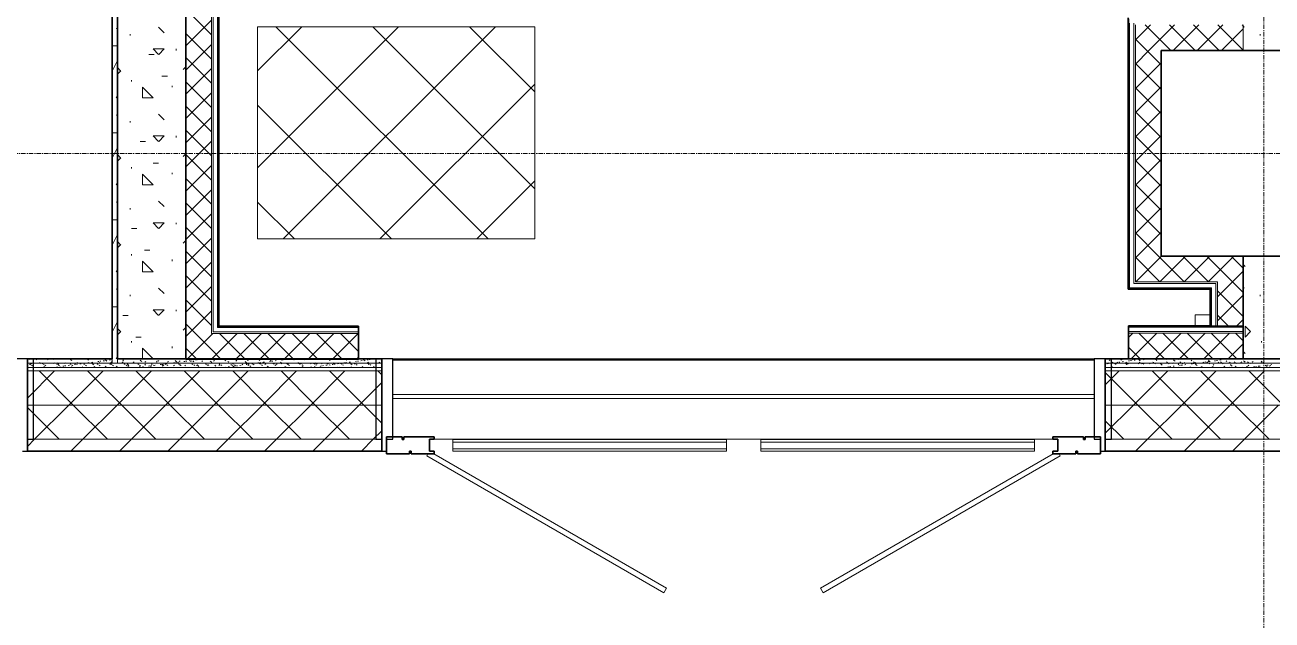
# Model space of a CAD drawing. Header units: millimetres. Extents: x -4948 to 42228, y -4856 to 69378.
# Drawn here: x 27089 to 30733, y -1271 to 467 of the extents above; entities that cross this region are included whole.
import ezdxf

# ---------------------------------------------------------------- set-up
doc = ezdxf.new("R2010")
doc.units = ezdxf.units.MM
doc.linetypes.add('Линия сетки', pattern=[22.225, 12.7, -3.175, 3.175, -3.175])
for name, color, linetype, lineweight in [('A-FLOR', 192, 'Continuous', 13), ('A-GENM', 13, 'Continuous', 9), ('A-GLAZ-CURT', 52, 'Continuous', 9), ('A-GLAZ-CWMG', 51, 'Continuous', 9), ('A-PART', 2, 'Continuous', 9), ('A-WALL', 113, 'Continuous', 13), ('A-WALL-PATT', 111, 'Continuous', 13), ('I-WALL', 2, 'Continuous', 13), ('S-BEAM', 12, 'Continuous', 9), ('S-GRID', 1, 'Continuous', 30)]:
    doc.layers.add(name, color=color, linetype=linetype, lineweight=lineweight)

# ---------------------------------------------------------------- blocks, each defined once
blk = doc.blocks.new('27ELB-RD-AR-0000-BIM_rvt-1-1 этаж отм_ _0_000 лотки')
at = {"layer": 'S-BEAM'}
h = blk.add_hatch(dxfattribs=at)
h.set_pattern_fill('FP_36', color=252, angle=180, style=0, pattern_type=2)
h.set_pattern_definition([(45, (0.0003, 0.0004), (-141.4214, 141.4214), []), (135, (0.0003, 0.0004), (-141.4214, -141.4214), [])])
h.paths.add_polyline_path([(27768.9, -157.9), (28578.9, -157.9), (28578.9, 462.1), (27768.9, 462.1), (27768.9, -130.7)], flags=0)
at = {"layer": 'A-FLOR', "color": 252, "lineweight": 9}
for p, q in [((27768.9, -157.9), (27768.9, 462.1)), ((27768.9, 462.1), (28578.9, 462.1)), ((28578.9, 462.1), (28578.9, -157.9)), ((28578.9, -157.9), (27768.9, -157.9)), ((28063.9, -507.4), (28163.9, -507.4)), ((30213.9, -507.4), (30313.9, -507.4)), ((28190.9, -742.9), (28195.9, -742.9)), ((28284.9, -742.9), (30092.9, -742.9)), ((30181.9, -742.9), (30186.9, -742.9))]:
    blk.add_line(p, q, dxfattribs=at)
at = {"layer": 'A-GENM', "color": 252}
for p in [(30552.8, -379), (30508.9, -411.7)]:
    blk.add_line(p, (30508.9, -379), dxfattribs=at)
at = {"layer": 'A-GLAZ-CURT', "color": 252, "lineweight": 35}
for p, q in [((28190.9, -735.5), (28145.9, -735.5)), ((28145.9, -735.5), (28145.9, -785.5)), ((28190.9, -743.5), (28190.9, -735.5)), ((28195.9, -743.5), (28190.9, -743.5)), ((28284.9, -735.5), (28195.9, -735.5)), ((28195.9, -735.5), (28195.9, -743.5)), ((28270.9, -778), (28270.9, -743)), ((28270.9, -743), (28284.9, -743)), ((28284.9, -743), (28284.9, -735.5)), ((30181.9, -735.5), (30092.9, -735.5)), ((30092.9, -735.5), (30092.9, -743)), ((30092.9, -743), (30106.9, -743)), ((30106.9, -743), (30106.9, -778)), ((30181.9, -743.5), (30181.9, -735.5)), ((30186.9, -743.5), (30181.9, -743.5)), ((30186.9, -735.5), (30186.9, -743.5)), ((30231.9, -735.5), (30186.9, -735.5)), ((30231.9, -785.5), (30231.9, -735.5)), ((28145.9, -785.5), (28212.9, -785.5)), ((28212.9, -785.5), (28212.9, -777.5)), ((28212.9, -777.5), (28217.9, -777.5)), ((28217.9, -777.5), (28217.9, -785.5)), ((28217.9, -785.5), (28284.9, -785.5)), ((28284.9, -778), (28270.9, -778)), ((28284.9, -785.5), (28284.9, -778)), ((30106.9, -778), (30092.9, -778)), ((30092.9, -778), (30092.9, -785.5)), ((30092.9, -785.5), (30159.9, -785.5)), ((30159.9, -785.5), (30159.9, -777.5)), ((30159.9, -777.5), (30164.9, -777.5)), ((30164.9, -777.5), (30164.9, -785.5)), ((30164.9, -785.5), (30231.9, -785.5))]:
    blk.add_line(p, q, dxfattribs=at)
at = {"layer": 'A-GLAZ-CURT', "color": 252}
for p, q in [((28338.9, -751.5), (28338.9, -743.5)), ((28338.9, -743.5), (29138.9, -743.5)), ((28338.9, -771), (28338.9, -751.5)), ((28338.9, -751.5), (29138.9, -751.5)), ((29138.9, -743.5), (29138.9, -751.5)), ((29138.9, -751.5), (29138.9, -771)), ((29238.9, -751.5), (29238.9, -743.5)), ((29238.9, -743.5), (30038.9, -743.5)), ((29238.9, -771), (29238.9, -751.5)), ((29238.9, -751.5), (30038.9, -751.5)), ((30038.9, -743.5), (30038.9, -751.5)), ((30038.9, -751.5), (30038.9, -771)), ((28266.5, -785.5), (28263.3, -791.1)), ((28263.3, -791.1), (28956.1, -1191.1)), ((28283.9, -785.5), (28963.7, -1178)), ((28338.9, -777.5), (28338.9, -771)), ((29138.9, -771), (28338.9, -771)), ((28338.9, -777.5), (29138.9, -777.5)), ((29138.9, -771), (29138.9, -777.5)), ((29238.9, -777.5), (29238.9, -771)), ((30038.9, -771), (29238.9, -771)), ((29238.9, -777.5), (30038.9, -777.5)), ((30093.8, -785.5), (29414, -1178)), ((30114.4, -791), (29421.5, -1191)), ((30038.9, -771), (30038.9, -777.5)), ((30111.2, -785.5), (30114.4, -791)), ((28963.7, -1178), (28956.1, -1191.1)), ((29414, -1178), (29421.5, -1191))]:
    blk.add_line(p, q, dxfattribs=at)
at = {"layer": 'A-GLAZ-CWMG', "color": 252, "lineweight": 25, "extrusion": (0, 0, -1)}
for p, q in [((27113.9, -508), (27063.9, -508)), ((27113.9, -743), (27113.9, -508)), ((28113.9, -508), (28113.9, -743)), ((28163.9, -508), (28113.9, -508)), ((28163.9, -743), (28163.9, -508)), ((30213.9, -508), (30213.9, -743)), ((30263.9, -508), (30213.9, -508)), ((30263.9, -743), (30263.9, -508)), ((27095.9, -778), (27095.9, -743)), ((27095.9, -743), (27113.9, -743)), ((28113.9, -743), (28131.9, -743)), ((28131.9, -743), (28131.9, -778)), ((28145.9, -778), (28145.9, -743)), ((28145.9, -743), (28163.9, -743)), ((30213.9, -743), (30231.9, -743)), ((30231.9, -743), (30231.9, -778)), ((30245.9, -778), (30245.9, -743)), ((30245.9, -743), (30263.9, -743)), ((27081.9, -778), (27095.9, -778)), ((28131.9, -778), (28145.9, -778)), ((30231.9, -778), (30245.9, -778))]:
    blk.add_line(p, q, dxfattribs=at)
at = {"layer": 'A-PART', "color": 252}
for p, q in [((27768.9, 462.1), (27768.9, -157.9)), ((28578.9, 462.1), (27768.9, 462.1)), ((28578.9, -157.9), (28578.9, 462.1)), ((27768.9, -157.9), (28578.9, -157.9)), ((28163.9, -507.4), (28063.9, -507.4)), ((30313.9, -507.4), (30213.9, -507.4)), ((28195.9, -742.9), (28190.9, -742.9)), ((30092.9, -742.9), (28284.9, -742.9)), ((30186.9, -742.9), (30181.9, -742.9))]:
    blk.add_line(p, q, dxfattribs=at)
at = {"layer": 'A-WALL', "color": 252, "lineweight": 9}
for p, q in [((27633.9, 2726), (27633.9, -433.9)), ((27638.9, 2726), (27638.9, -428.9)), ((27651.4, 2726), (27651.4, -416.4)), ((27653.4, 2726), (27653.4, -414.4)), ((27654.2, 2726), (27654.2, -413.6)), ((30312.8, 484.6), (30312.8, 392.1)), ((30313.6, 392.1), (30313.6, 486.6)), ((30314.4, 392.1), (30314.4, 484.6)), ((30316.4, 392.1), (30316.4, 472.1)), ((30328.9, 467.1), (30328.9, 472.1)), ((30328.9, 392.1), (30328.9, 467.1)), ((30333.9, 392.1), (30333.9, 467.1)), ((30648.9, 392.1), (30648.9, 467.1)), ((30312.8, 392.1), (30313.6, 392.1)), ((30313.6, -207.9), (30313.6, 392.1)), ((30314.4, -207.9), (30314.4, 392.1)), ((30316.4, -207.9), (30316.4, 392.1)), ((30328.9, -207.9), (30328.9, 392.1)), ((30333.9, -207.9), (30333.9, 392.1)), ((30312.8, -207.9), (30312.8, -300.4)), ((30313.6, -207.9), (30312.8, -207.9)), ((30313.6, -302.4), (30313.6, -207.9)), ((30314.4, -300.4), (30314.4, -207.9)), ((30316.4, -287.9), (30316.4, -207.9)), ((30328.9, -282.9), (30328.9, -207.9)), ((30333.9, -282.9), (30333.9, -207.9)), ((30316.4, -300.4), (30316.4, -287.9)), ((30328.9, -287.9), (30328.9, -282.9)), ((30552.8, -287.9), (30328.9, -287.9)), ((30552.8, -282.9), (30333.9, -282.9)), ((30568.9, -282.9), (30552.8, -282.9)), ((30556.4, -287.9), (30552.8, -287.9)), ((30568.9, -287.9), (30556.4, -287.9)), ((30573.9, -282.9), (30568.9, -282.9)), ((30568.9, -411.9), (30568.9, -287.9)), ((30573.9, -411.9), (30573.9, -282.9)), ((30312.8, -300.4), (30312.8, -302.4)), ((30314.4, -300.4), (30312.8, -300.4)), ((30312.8, -302.4), (30312.8, -303.2)), ((30312.8, -303.2), (30312.8, -304)), ((30313.6, -303.2), (30312.8, -303.2)), ((30312.8, -304), (30313.6, -304)), ((30313.6, -303.2), (30313.6, -302.4)), ((30314.4, -302.4), (30313.6, -302.4)), ((30313.6, -304), (30313.6, -303.2)), ((30552.8, -303.2), (30313.6, -303.2)), ((30314.4, -302.4), (30314.4, -300.4)), ((30314.4, -304), (30314.4, -302.4)), ((30552.8, -302.4), (30314.4, -302.4)), ((30552.8, -300.4), (30316.4, -300.4)), ((30554.4, -300.4), (30552.8, -300.4)), ((30553.6, -302.4), (30552.8, -302.4)), ((30553.6, -303.2), (30552.8, -303.2)), ((30554.4, -302.4), (30553.6, -302.4)), ((30553.6, -411.9), (30553.6, -303.2)), ((30556.4, -300.4), (30554.4, -300.4)), ((30554.4, -411.9), (30554.4, -302.4)), ((30556.4, -411.9), (30556.4, -300.4)), ((27633.9, -433.9), (27638.9, -433.9)), ((27638.9, -428.9), (27651.4, -428.9)), ((27638.9, -433.9), (27655, -433.9)), ((27651.4, -416.4), (27653.4, -416.4)), ((27651.4, -428.9), (27655, -428.9)), ((27653.4, -414.4), (27654.2, -414.4)), ((27653.4, -416.4), (27655, -416.4)), ((27654.2, -413.6), (27655, -413.6)), ((27654.2, -414.4), (27655, -414.4)), ((28063.9, -413.6), (27655, -413.6)), ((28063.9, -414.4), (27655, -414.4)), ((28063.9, -416.4), (27655, -416.4)), ((28063.9, -428.9), (27655, -428.9)), ((28063.9, -433.9), (27655, -433.9)), ((30313.9, -412.7), (30552.8, -412.7)), ((30313.9, -413.5), (30552.8, -413.5)), ((30313.9, -415.5), (30552.8, -415.5)), ((30313.9, -428), (30552.8, -428)), ((30313.9, -433), (30552.8, -433)), ((30552.8, -411.9), (30553.6, -411.9)), ((30552.8, -412.7), (30648.9, -412.7)), ((30552.8, -413.5), (30648.9, -413.5)), ((30552.8, -415.5), (30648.9, -415.5)), ((30552.8, -428), (30648.9, -428)), ((30552.8, -433), (30573.9, -433)), ((30553.6, -411.9), (30554.4, -411.9)), ((30554.4, -411.9), (30556.4, -411.9)), ((30556.4, -411.9), (30568.9, -411.9)), ((30568.9, -411.9), (30573.9, -411.9)), ((30573.9, -411.9), (30648.9, -411.9)), ((30573.9, -433), (30648.9, -433)), ((27343.9, -508), (27343.9, -520.5)), ((27358.9, -508), (27358.9, -520.5)), ((27343.9, -520.5), (27095.9, -520.5)), ((28131.9, -533), (27095.9, -533)), ((28131.9, -543), (27095.9, -543)), ((27358.9, -520.5), (27343.9, -520.5)), ((27358.9, -520.5), (27343.9, -520.5)), ((28131.9, -520.5), (27358.9, -520.5)), ((31061.9, -520.5), (30245.9, -520.5)), ((31061.9, -533), (30245.9, -533)), ((31061.9, -543), (30245.9, -543)), ((28131.9, -643), (27095.9, -643)), ((31061.9, -643), (30245.9, -643)), ((28131.9, -743), (27095.9, -743)), ((31061.9, -743), (30245.9, -743))]:
    blk.add_line(p, q, dxfattribs=at)
at = {"layer": 'A-WALL', "color": 252, "lineweight": 35}
for p, q in [((27343.9, -508), (27095.9, -508)), ((27095.9, -508), (27095.9, -778)), ((28131.9, -508), (27358.9, -508)), ((28131.9, -778), (28131.9, -508)), ((31061.9, -508), (30245.9, -508)), ((30245.9, -508), (30245.9, -778)), ((27095.9, -778), (28131.9, -778)), ((30245.9, -778), (31061.9, -778))]:
    blk.add_line(p, q, dxfattribs=at)
at = {"layer": 'A-WALL-PATT', "color": 252, "linetype": 'Continuous', "lineweight": 9}
for p, q in [((27633.9, 438.3), (27558.9, 513.3)), ((27558.9, 406), (27633.9, 481)), ((27355.8, 457.2), (27358.9, 458.7)), ((27396.3, 436.6), (27396.3, 440.5)), ((27495.5, 444.5), (27479.6, 460.4)), ((27633.9, 367.6), (27558.9, 442.6)), ((30333.9, 423.2), (30377.7, 467.1)), ((30437.8, 392.1), (30362.8, 467.1)), ((30373.4, 392.1), (30448.4, 467.1)), ((30508.5, 392.1), (30433.5, 467.1)), ((30444.1, 392.1), (30519.1, 467.1)), ((30579.2, 392.1), (30504.2, 467.1)), ((30514.8, 392.1), (30589.8, 467.1)), ((30648.9, 393.1), (30574.9, 467.1)), ((30585.6, 392.1), (30648.9, 455.4)), ((30648.9, 463.8), (30645.6, 467.1)), ((30651.9, 460.4), (30648.9, 463.4)), ((30648.9, 460.4), (30651.9, 460.4)), ((30698.3, 436.6), (30698.3, 440.5)), ((27343.9, 406.4), (27358.9, 406.4)), ((27558.9, 335.2), (27633.9, 410.2)), ((30367, 392.1), (30333.9, 425.3)), ((27451, 381), (27466.9, 381)), ((27479.6, 381), (27463.7, 396.9)), ((27463.8, 396.9), (27495.5, 396.9)), ((27479.7, 381.1), (27495.6, 397)), ((27531.2, 392.9), (27531.2, 396.9)), ((27633.9, 296.9), (27558.9, 371.9)), ((30333.9, 352.5), (30373.4, 392.1)), ((30408.9, 350.3), (30367, 392.1)), ((27343.9, 331.9), (27358.7, 361.5)), ((27368.5, 333.4), (27358.9, 343)), ((27358.9, 323.8), (27368.6, 333.5)), ((27551.1, 337.4), (27558.9, 345.2)), ((27558.9, 264.5), (27633.9, 339.5)), ((30333.9, 281.8), (30408.9, 356.8)), ((30408.9, 279.6), (30333.9, 354.6)), ((27400.2, 301.6), (27400.2, 305.6)), ((27489.2, 317.5), (27505, 317.5)), ((27633.9, 226.1), (27558.9, 301.1)), ((27355.7, 253.9), (27358.9, 260.3)), ((27432, 254), (27432, 285.7)), ((27463.7, 254), (27432, 285.7)), ((27519.3, 285.7), (27519.3, 289.7)), ((27558.9, 193.8), (27633.9, 268.8)), ((30333.9, 211.1), (30408.9, 286.1)), ((30408.9, 208.9), (30333.9, 283.9)), ((27432, 254), (27463.8, 254)), ((27633.9, 155.4), (27558.9, 230.4)), ((27355.8, 203.2), (27358.9, 204.7)), ((27396.3, 182.6), (27396.3, 186.5)), ((27495.5, 190.5), (27479.6, 206.4)), ((27558.9, 123.1), (27633.9, 198.1)), ((27651.4, 203.2), (27653.4, 203.2)), ((30333.9, 140.4), (30408.9, 215.4)), ((30408.9, 138.2), (30333.9, 213.2)), ((27343.9, 152.4), (27358.9, 152.4)), ((27633.9, 84.7), (27558.9, 159.7)), ((27425.7, 127), (27441.5, 127)), ((27479.6, 127), (27463.7, 142.9)), ((27463.8, 142.9), (27495.5, 142.9)), ((27479.7, 127.1), (27495.6, 143)), ((27531.2, 138.9), (27531.2, 142.9)), ((27558.9, 52.4), (27633.9, 127.4)), ((30333.9, 69.7), (30408.9, 144.7)), ((30408.9, 67.4), (30333.9, 142.4)), ((27343.9, 77.9), (27358.7, 107.5)), ((27368.5, 79.4), (27358.9, 89)), ((27358.9, 69.8), (27368.6, 79.5)), ((27551.1, 83.4), (27558.9, 91.2)), ((27633.9, 14), (27558.9, 89)), ((30333.9, -1), (30408.9, 74)), ((27400.2, 47.6), (27400.2, 51.6)), ((27463.8, 63.5), (27479.6, 63.5)), ((27558.9, -18.3), (27633.9, 56.7)), ((30408.9, -3.3), (30333.9, 71.7)), ((27355.7, -0.1), (27358.9, 6.3)), ((27432, 0), (27432, 31.7)), ((27463.7, 0), (27432, 31.7)), ((27432, 0), (27463.8, 0)), ((27519.3, 31.7), (27519.3, 35.7)), ((27633.9, -56.7), (27558.9, 18.3)), ((30333.9, -71.7), (30408.9, 3.3)), ((30408.9, -74), (30333.9, 1)), ((27558.9, -89), (27633.9, -14)), ((27355.8, -50.8), (27358.9, -49.3)), ((27396.3, -71.4), (27396.3, -67.5)), ((27495.5, -63.5), (27479.6, -47.6)), ((27633.9, -127.4), (27558.9, -52.4)), ((30333.9, -142.4), (30408.9, -67.4)), ((30408.9, -144.7), (30333.9, -69.7)), ((27343.9, -101.6), (27358.9, -101.6)), ((27558.9, -159.7), (27633.9, -84.7)), ((27400.2, -127), (27416.1, -127)), ((27479.6, -127), (27463.7, -111.1)), ((27463.8, -111.1), (27495.5, -111.1)), ((27479.7, -126.9), (27495.6, -111)), ((27531.2, -115.1), (27531.2, -111.1)), ((27633.9, -198.1), (27558.9, -123.1)), ((30401.4, -207.9), (30333.9, -140.4)), ((30339.1, -207.9), (30408.9, -138.2)), ((27343.9, -176.1), (27358.7, -146.5)), ((27368.5, -174.6), (27358.9, -165)), ((27358.9, -184.2), (27368.6, -174.5)), ((27551.1, -170.6), (27558.9, -162.8)), ((27558.9, -230.4), (27633.9, -155.4)), ((27400.2, -206.4), (27400.2, -202.4)), ((27438.3, -190.5), (27454.2, -190.5)), ((27519.3, -222.3), (27519.3, -218.3)), ((27633.9, -268.8), (27558.9, -193.8)), ((30333.9, -213.2), (30339.1, -207.9)), ((30405.7, -282.9), (30333.9, -211.1)), ((30334.8, -282.9), (30409.8, -207.9)), ((30476.4, -282.9), (30401.4, -207.9)), ((30405.5, -282.9), (30480.5, -207.9)), ((30547.1, -282.9), (30472.1, -207.9)), ((30476.2, -282.9), (30551.2, -207.9)), ((30573.9, -239), (30542.8, -207.9)), ((30573.9, -256), (30622, -207.9)), ((30648.9, -243.3), (30613.5, -207.9)), ((27355.7, -254.1), (27358.9, -247.7)), ((27432, -254), (27432, -222.3)), ((27463.7, -254), (27432, -222.3)), ((27432, -254), (27463.8, -254)), ((27558.9, -301.1), (27633.9, -226.1)), ((30648.9, -314), (30573.9, -239)), ((30573.9, -326.7), (30648.9, -251.7)), ((30654.6, -238.1), (30648.9, -232.4)), ((27633.9, -339.5), (27558.9, -264.5)), ((30334.9, -282.9), (30333.9, -281.8)), ((30547, -282.9), (30573.9, -256)), ((27355.8, -304.8), (27358.9, -303.3)), ((27396.3, -325.4), (27396.3, -321.5)), ((27495.5, -317.5), (27479.6, -301.6)), ((27558.9, -371.9), (27633.9, -296.9)), ((30648.9, -384.7), (30573.9, -309.7)), ((30573.9, -397.4), (30648.9, -322.4)), ((30651.9, -301.6), (30648.9, -298.6)), ((30648.9, -301.6), (30651.9, -301.6)), ((30698.3, -325.4), (30698.3, -321.5)), ((27343.9, -355.6), (27358.9, -355.6)), ((27633.9, -410.2), (27558.9, -335.2)), ((27343.9, -430.1), (27358.7, -400.5)), ((27374.8, -381), (27390.7, -381)), ((27479.6, -381), (27463.7, -365.1)), ((27463.8, -365.1), (27495.5, -365.1)), ((27479.7, -380.9), (27495.6, -365)), ((27531.2, -369.1), (27531.2, -365.1)), ((27558.9, -442.6), (27633.9, -367.6)), ((30605.4, -411.9), (30573.9, -380.4)), ((30630.1, -411.9), (30648.9, -393.1)), ((27368.5, -428.6), (27358.9, -419)), ((27358.9, -438.2), (27368.6, -428.5)), ((27551.1, -424.6), (27558.9, -416.8)), ((27633.9, -481), (27558.9, -406)), ((27633.9, -438.3), (27638.2, -433.9)), ((27633.9, -508.9), (27708.9, -433.9)), ((27651.4, -406.4), (27653.4, -406.4)), ((27732.5, -508.9), (27657.5, -433.9)), ((27704.7, -508.9), (27779.7, -433.9)), ((27803.2, -508.9), (27728.2, -433.9)), ((27775.4, -508.9), (27850.4, -433.9)), ((27873.9, -508.9), (27798.9, -433.9)), ((27846.1, -508.9), (27921.1, -433.9)), ((27944.6, -508.9), (27869.6, -433.9)), ((27916.8, -508.9), (27991.8, -433.9)), ((28015.4, -508.9), (27940.4, -433.9)), ((27987.5, -508.9), (28062.5, -433.9)), ((28063.9, -486.7), (28011.1, -433.9)), ((30313.9, -445.3), (30326.1, -433)), ((30321.8, -508), (30396.8, -433)), ((30418.6, -508), (30343.6, -433)), ((30392.5, -508), (30467.5, -433)), ((30489.4, -508), (30414.4, -433)), ((30463.3, -508), (30538.3, -433)), ((30560.1, -508), (30485.1, -433)), ((30573.9, -451.1), (30555.8, -433)), ((30573.9, -468.1), (30609, -433)), ((30648.9, -455.4), (30626.5, -433)), ((30636.7, -415.5), (30636.2, -414.7)), ((30654.6, -444.5), (30654.6, -412.8)), ((30670.5, -428.6), (30654.6, -412.8)), ((30654.7, -444.4), (30670.6, -428.5)), ((27400.2, -460.4), (27400.2, -456.4)), ((27413, -444.5), (27428.8, -444.5)), ((27519.3, -476.3), (27519.3, -472.3)), ((27563.2, -508.9), (27633.9, -438.3)), ((30534, -508), (30573.9, -468.1)), ((30630.8, -508), (30573.9, -451.1)), ((30604.7, -508), (30648.9, -463.8)), ((30702.2, -460.4), (30702.2, -456.4)), ((27101, -509.5), (27104.3, -509.1)), ((27118.2, -508), (27119.5, -508.9)), ((27119.7, -508), (27120.8, -509)), ((27120.8, -509), (27120.8, -509)), ((27120.8, -509), (27123.3, -511.3)), ((27122.4, -510.2), (27125, -508.2)), ((27154.9, -510.4), (27157.5, -508.4)), ((27157.8, -508), (27159.1, -508.8)), ((27170.1, -508), (27172.5, -510.3)), ((27189.2, -509.2), (27190.6, -508)), ((27197.5, -508), (27198.6, -508.8)), ((27220.8, -508.4), (27223.2, -510.6)), ((27222.4, -508.7), (27223.3, -508)), ((27237.1, -508), (27238.2, -508.7)), ((27254.9, -508.9), (27256, -508)), ((27272.4, -509.6), (27274.9, -511.8)), ((27276.8, -508), (27277.7, -508.6)), ((27316.5, -508), (27317.3, -508.5)), ((27323.2, -510), (27325.6, -512.1)), ((27355.7, -508.1), (27358.9, -501.7)), ((27395.8, -508), (27396.4, -508.4)), ((27463.7, -508), (27432, -476.3)), ((27432, -508), (27432, -476.3)), ((27432, -508), (27463.8, -508)), ((27435.5, -508), (27435.9, -508.3)), ((27475.1, -508), (27475.5, -508.2)), ((27514.8, -508), (27515, -508.2)), ((27554.5, -508), (27554.6, -508.1)), ((27591.1, -508.9), (27558.9, -476.7)), ((27592.7, -510.5), (27596, -510.1)), ((27594.1, -508), (27594.1, -508)), ((27603, -509.2), (27606.3, -508.7)), ((27661.8, -508.9), (27633.9, -481)), ((27774.2, -508), (27775.8, -509.5)), ((27824.5, -508), (27825, -508.5)), ((27839.8, -511.6), (27842.4, -509.6)), ((27843.7, -510.4), (27847, -509.9)), ((27854, -509), (27857.3, -508.6)), ((27873, -511.2), (27875.7, -509.1)), ((27874.8, -508), (27875.7, -508.8)), ((27875.7, -508.8), (27875.7, -508.8)), ((27875.7, -508.8), (27878.2, -511.1)), ((27905.5, -511.3), (27908.2, -509.3)), ((27925.2, -508), (27927.4, -510)), ((27939.8, -510.1), (27942.5, -508.1)), ((27973.1, -509.7), (27975.2, -508)), ((27975.7, -508.2), (27978.1, -510.3)), ((28005.5, -509.8), (28007.9, -508)), ((28027.3, -509.3), (28029.8, -511.6)), ((28039.8, -508.6), (28040.6, -508)), ((28058.2, -508.9), (28063.9, -503.3)), ((28073.1, -508.2), (28073.3, -508)), ((28078.1, -509.8), (28080.5, -511.9)), ((28094.7, -510.2), (28098, -509.8)), ((28105, -508.8), (28108.3, -508.4)), ((28105.6, -508.3), (28106, -508)), ((30291.8, -511.5), (30294.5, -509.4)), ((30291.9, -508.6), (30294.4, -510.9)), ((30347.9, -508), (30313.9, -474)), ((30325, -511), (30327.7, -509)), ((30342.8, -509), (30345.1, -511.2)), ((30348.1, -509.5), (30351.4, -509)), ((30353.7, -508.7), (30357.1, -508.3)), ((30357.5, -511.2), (30360.2, -509.1)), ((30391.8, -510), (30394.3, -508)), ((30394.3, -510.2), (30396.8, -512.4)), ((30425.1, -509.5), (30427, -508)), ((30457.6, -509.7), (30459.7, -508)), ((30491.9, -508.4), (30492.4, -508)), ((30557.6, -508.2), (30557.8, -508)), ((30599.1, -509.3), (30602.4, -508.9)), ((30604.7, -508.6), (30608.1, -508.1)), ((30654.6, -492.1), (30648.9, -486.4)), ((27095.9, -532.3), (27096.1, -532.6)), ((27095.9, -622.7), (27175.6, -543)), ((27102.3, -523.2), (27105.2, -525)), ((27105.2, -523.4), (27107.9, -521.3)), ((27107.7, -526.6), (27110.5, -528.4)), ((27125.4, -533), (27125.8, -532.7)), ((27230.2, -643), (27130.2, -543)), ((27131.8, -519.1), (27133.4, -520.5)), ((27133.4, -520.5), (27134.3, -521.4)), ((27139.5, -522.1), (27141.7, -520.5)), ((27141.7, -520.5), (27142.2, -520.1)), ((27141.9, -523.1), (27144.7, -524.9)), ((27144.5, -530.7), (27146.8, -532.9)), ((27146.8, -532.9), (27146.8, -532.9)), ((27146.8, -532.9), (27147, -533)), ((27147.2, -526.5), (27150.1, -528.3)), ((27158.1, -533), (27158.3, -532.8)), ((27172, -533), (27174.1, -532.8)), ((27172.8, -521.7), (27174.3, -520.5)), ((27174.3, -520.5), (27175.4, -519.7)), ((27181.1, -531.8), (27184.4, -531.4)), ((27181.4, -523.1), (27184.3, -524.9)), ((27182.7, -519.6), (27183.7, -520.5)), ((27183.7, -520.5), (27185, -521.7)), ((27185, -521.7), (27185, -521.7)), ((27185, -521.7), (27187.5, -524)), ((27186.8, -526.5), (27189.6, -528.3)), ((27190.7, -533), (27192.6, -531.6)), ((27196.1, -531.9), (27197.3, -533)), ((27199.2, -529.4), (27202.5, -529)), ((27204.9, -528.7), (27208.3, -528.3)), ((27205.3, -521.9), (27207, -520.5)), ((27207, -520.5), (27207.9, -519.8)), ((27215.3, -527.3), (27218.6, -526.9)), ((27217, -643), (27317, -543)), ((27221, -523), (27223.8, -524.8)), ((27223.2, -510.6), (27223.2, -510.6)), ((27223.2, -510.6), (27225.7, -512.8)), ((27223.4, -533), (27225.9, -531.2)), ((27226.3, -526.4), (27229.2, -528.2)), ((27233.4, -524.9), (27236.7, -524.5)), ((27234.2, -520.7), (27236.7, -523)), ((27239.1, -524.2), (27242.4, -523.8)), ((27239.6, -520.6), (27239.7, -520.5)), ((27239.7, -520.5), (27242.2, -518.6)), ((27246.9, -532.3), (27247.7, -533)), ((27249.4, -522.8), (27252.8, -522.4)), ((27256.1, -533), (27258.3, -531.3)), ((27260.5, -522.9), (27263.3, -524.7)), ((27265.9, -526.3), (27268.7, -528.1)), ((27267.6, -520.4), (27270.9, -520)), ((27371.7, -643), (27271.7, -543)), ((27272.8, -520.2), (27275.5, -518.2)), ((27273.3, -519.7), (27276.6, -519.3)), ((27283.6, -518.3), (27287, -517.9)), ((27285.1, -521.1), (27287.4, -523.3)), ((27287.4, -523.3), (27287.4, -523.3)), ((27287.4, -523.3), (27289.9, -525.6)), ((27290, -532.1), (27292.7, -530.1)), ((27300.1, -522.8), (27302.9, -524.6)), ((27301.8, -515.9), (27305.1, -515.5)), ((27305.3, -520.4), (27308, -518.3)), ((27305.4, -526.3), (27308.3, -528.1)), ((27307.5, -515.2), (27310.8, -514.8)), ((27317.8, -513.8), (27321.1, -513.4)), ((27323.2, -531.7), (27325.9, -529.7)), ((27325.6, -512.1), (27325.6, -512.1)), ((27325.6, -512.1), (27328, -514.4)), ((27335.9, -511.4), (27339.3, -511)), ((27336.6, -522.3), (27339.1, -524.5)), ((27339.6, -519.1), (27342.3, -517.1)), ((27339.6, -522.8), (27342.4, -524.6)), ((27341.7, -510.7), (27343.9, -510.4)), ((27345, -526.2), (27347.8, -528)), ((27355.7, -531.9), (27358.4, -529.8)), ((27358.4, -643), (27458.4, -543)), ((27372.9, -518.7), (27375.5, -516.7)), ((27374.8, -511.1), (27377.3, -513.4)), ((27379.2, -522.7), (27382, -524.5)), ((27384.5, -526.1), (27387.4, -527.9)), ((27387.4, -522.7), (27389.8, -524.8)), ((27389.8, -524.8), (27389.8, -524.8)), ((27389.8, -524.8), (27392.3, -527.1)), ((27390, -530.6), (27392.7, -528.6)), ((27405.3, -518.9), (27408, -516.8)), ((27513.1, -643), (27413.1, -543)), ((27418.7, -522.6), (27421.5, -524.4)), ((27421.8, -533), (27425.1, -532.6)), ((27423.3, -530.2), (27425.9, -528.2)), ((27424.1, -526), (27426.9, -527.8)), ((27425.6, -511.6), (27428, -513.7)), ((27428, -513.7), (27428, -513.7)), ((27428, -513.7), (27430.4, -516)), ((27432.1, -531.7), (27435.4, -531.2)), ((27439, -523.8), (27441.5, -526.1)), ((27439.6, -517.6), (27442.3, -515.6)), ((27450.2, -529.3), (27453.5, -528.8)), ((27455.8, -530.4), (27458.4, -528.3)), ((27455.9, -528.5), (27459.3, -528.1)), ((27458.3, -522.6), (27461.1, -524.4)), ((27463.6, -526), (27466.5, -527.8)), ((27466.3, -527.2), (27469.6, -526.7)), ((27472.9, -517.2), (27475.5, -515.2)), ((27477.2, -512.7), (27479.7, -514.9)), ((27484.4, -524.8), (27487.7, -524.3)), ((27489.8, -524.3), (27492.2, -526.4)), ((27490.1, -524), (27493.5, -523.6)), ((27490.1, -529.1), (27492.7, -527.1)), ((27492.2, -526.4), (27492.2, -526.4)), ((27492.2, -526.4), (27494.6, -528.7)), ((27497.8, -522.5), (27500.6, -524.3)), ((27499.8, -643), (27599.8, -543)), ((27500.5, -522.7), (27503.8, -522.2)), ((27503.2, -525.9), (27506, -527.7)), ((27505.4, -517.4), (27508, -515.3)), ((27518.6, -520.3), (27521.9, -519.8)), ((27523.3, -528.7), (27526, -526.7)), ((27524.3, -519.5), (27527.6, -519.1)), ((27528, -513.1), (27530.3, -515.3)), ((27530.3, -515.3), (27530.3, -515.3)), ((27530.3, -515.3), (27532.8, -517.5)), ((27534.6, -518.2), (27538, -517.7)), ((27537.4, -522.4), (27540.2, -524.2)), ((27539.7, -516.1), (27542.3, -514.1)), ((27541.4, -525.4), (27543.9, -527.6)), ((27542.7, -525.8), (27545.6, -527.6)), ((27552.8, -515.8), (27556.1, -515.3)), ((27654.5, -643), (27554.5, -543)), ((27555.8, -528.8), (27558.4, -526.8)), ((27558.5, -515), (27561.8, -514.6)), ((27568.8, -513.7), (27572.1, -513.2)), ((27572.9, -515.7), (27575.6, -513.7)), ((27576.9, -522.3), (27579.7, -524.1)), ((27579.6, -514.2), (27582, -516.5)), ((27582.3, -525.8), (27585.1, -527.6)), ((27587, -511.3), (27590.3, -510.8)), ((27590.1, -527.6), (27592.8, -525.6)), ((27592.2, -525.8), (27594.6, -528)), ((27594.6, -528), (27594.6, -528)), ((27594.6, -528), (27597, -530.2)), ((27605.4, -515.9), (27608.1, -513.8)), ((27616.5, -522.3), (27619.3, -524.1)), ((27621.8, -525.7), (27624.7, -527.5)), ((27623.3, -527.2), (27626, -525.1)), ((27630.4, -514.7), (27632.7, -516.8)), ((27632.7, -516.8), (27632.7, -516.8)), ((27632.7, -516.8), (27635.2, -519.1)), ((27639.7, -514.6), (27642.4, -512.6)), ((27641.2, -643), (27741.2, -543)), ((27643.8, -526.9), (27646.3, -529.2)), ((27655.8, -527.3), (27658.5, -525.3)), ((27656, -522.2), (27658.8, -524)), ((27661.4, -525.6), (27664.2, -527.4)), ((27672.8, -532.9), (27676.1, -532.4)), ((27673, -514.2), (27675.6, -512.2)), ((27682, -515.8), (27684.4, -518.1)), ((27683.1, -531.5), (27686.4, -531.1)), ((27690.1, -526.1), (27692.8, -524.1)), ((27694.6, -527.4), (27696.9, -529.5)), ((27695.6, -522.1), (27698.4, -523.9)), ((27795.9, -643), (27695.9, -543)), ((27696.9, -529.5), (27696.9, -529.5)), ((27696.9, -529.5), (27699.4, -531.8)), ((27700.9, -525.5), (27703.8, -527.3)), ((27701.2, -529.1), (27704.5, -528.7)), ((27705.4, -514.4), (27708.1, -512.3)), ((27706.9, -528.4), (27710.3, -527.9)), ((27717.3, -527), (27720.6, -526.6)), ((27723.4, -525.7), (27726, -523.6)), ((27732.8, -516.2), (27735.1, -518.4)), ((27735.1, -518.4), (27735.1, -518.4)), ((27735.1, -518.4), (27737.5, -520.5)), ((27735.1, -522), (27737.9, -523.9)), ((27735.4, -524.6), (27738.7, -524.2)), ((27737.5, -520.5), (27737.6, -520.6)), ((27739.7, -513.1), (27742.4, -511.1)), ((27740.5, -525.5), (27743.3, -527.3)), ((27741.1, -523.9), (27744.5, -523.4)), ((27746.2, -528.5), (27748.6, -530.8)), ((27751.5, -522.5), (27754.8, -522.1)), ((27755.9, -525.8), (27758.5, -523.8)), ((27769.6, -520.1), (27772.9, -519.7)), ((27773, -512.7), (27775.6, -510.7)), ((27774.7, -522), (27777.5, -523.8)), ((27775.3, -519.4), (27778.6, -518.9)), ((27780, -525.4), (27782.9, -527.2)), ((27782.7, -643), (27882.7, -543)), ((27784.3, -517.4), (27786.8, -519.6)), ((27785.6, -518), (27789, -517.6)), ((27790.2, -524.6), (27792.8, -522.6)), ((27797, -528.9), (27799.3, -531.1)), ((27799.3, -531.1), (27799.3, -531.1)), ((27799.3, -531.1), (27801.4, -533)), ((27803.8, -515.6), (27807.1, -515.2)), ((27805.5, -512.8), (27808.1, -510.8)), ((27809.5, -514.9), (27812.8, -514.4)), ((27814.2, -521.9), (27817, -523.7)), ((27819.6, -525.3), (27822.4, -527.1)), ((27819.8, -513.5), (27823.2, -513.1)), ((27823.4, -524.2), (27826.1, -522.1)), ((27835.2, -517.8), (27837.5, -519.9)), ((27937.3, -643), (27837.3, -543)), ((27837.5, -519.9), (27837.5, -519.9)), ((27837.5, -519.9), (27838.1, -520.5)), ((27838, -511.1), (27841.3, -510.7)), ((27838.1, -520.5), (27840, -522.2)), ((27848.6, -530.1), (27851, -532.3)), ((27853.8, -521.8), (27856.6, -523.6)), ((27855.9, -524.3), (27858.6, -522.3)), ((27859.1, -525.2), (27862, -527)), ((27886.7, -518.9), (27888.5, -520.5)), ((27888.5, -520.5), (27889.2, -521.2)), ((27890.2, -523.1), (27892.9, -521.1)), ((27893.3, -521.8), (27896.1, -523.6)), ((27898.7, -525.2), (27901.5, -527)), ((27899.4, -530.5), (27901.7, -532.6)), ((27901.7, -532.6), (27901.7, -532.6)), ((27901.7, -532.6), (27902.1, -533)), ((27921.3, -533), (27921.4, -533)), ((27923.4, -522.7), (27926.1, -520.6)), ((27923.8, -532.7), (27927.1, -532.3)), ((27924.1, -643), (28024.1, -543)), ((27932.9, -521.7), (27935.7, -523.5)), ((27934.1, -531.3), (27937.4, -530.9)), ((27937.5, -519.3), (27938.8, -520.5)), ((27938.2, -525.1), (27941, -526.9)), ((27938.8, -520.5), (27939.9, -521.5)), ((27939.9, -521.5), (27939.9, -521.5)), ((27939.9, -521.5), (27942.4, -523.8)), ((27942.6, -533), (27943.3, -532.5)), ((27950.9, -531.6), (27952.5, -533)), ((27952.2, -529), (27955.6, -528.5)), ((27955.9, -522.8), (27958.6, -520.8)), ((27958, -528.2), (27961.3, -527.8)), ((27968.3, -526.8), (27971.6, -526.4)), ((27972.4, -521.6), (27975.2, -523.4)), ((27975.3, -533), (27976.5, -532.1)), ((27977.8, -525), (27980.6, -526.8)), ((27978.1, -510.3), (27978.1, -510.3)), ((27978.1, -510.3), (27980.5, -512.6)), ((28078.8, -643), (27978.8, -543)), ((27986.4, -524.5), (27989.7, -524)), ((27989.1, -520.5), (27989.2, -520.5)), ((27989.2, -520.5), (27991.6, -522.7)), ((27990.2, -521.6), (27991.6, -520.5)), ((27991.6, -520.5), (27992.9, -519.6)), ((27992.1, -523.7), (27995.5, -523.3)), ((28001.8, -532.1), (28002.8, -533)), ((28002.5, -522.3), (28005.8, -521.9)), ((28008, -533), (28009, -532.3)), ((28012, -521.5), (28014.8, -523.3)), ((28017.3, -525), (28020.1, -526.8)), ((28020.6, -520), (28023.9, -519.5)), ((28023.5, -521.2), (28024.3, -520.5)), ((28024.3, -520.5), (28026.1, -519.1)), ((28026.3, -519.2), (28029.6, -518.8)), ((28036.6, -517.8), (28040, -517.4)), ((28039.9, -520.9), (28042.3, -523.1)), ((28040.7, -533), (28043.3, -531)), ((28042.3, -523.1), (28042.3, -523.1)), ((28042.3, -523.1), (28044.7, -525.3)), ((28051.5, -521.5), (28054.3, -523.3)), ((28054.8, -515.5), (28058.1, -515)), ((28056, -521.3), (28057, -520.5)), ((28056.9, -524.9), (28059.7, -526.7)), ((28057, -520.5), (28058.6, -519.3)), ((28060.5, -514.7), (28063.8, -514.3)), ((28070.8, -513.3), (28074.2, -512.9)), ((28073.9, -532.7), (28076.5, -530.6)), ((28080.5, -511.9), (28080.5, -511.9)), ((28080.5, -511.9), (28082.9, -514.2)), ((28089, -511), (28092.3, -510.5)), ((28090.3, -520.1), (28092.9, -518)), ((28091.1, -521.4), (28093.9, -523.2)), ((28091.5, -522), (28094, -524.3)), ((28096.4, -524.8), (28099.2, -526.6)), ((28106.4, -532.8), (28109, -530.8)), ((28131.9, -554.7), (28120.2, -543)), ((28123.5, -519.7), (28126.2, -517.6)), ((28129.7, -510.9), (28131.9, -512.9)), ((28130.6, -521.3), (28131.9, -522.1)), ((30245.9, -522.9), (30248.9, -522.5)), ((30245.9, -584), (30286.8, -543)), ((30251.2, -522.2), (30254.5, -521.8)), ((30253.8, -519.8), (30254.6, -520.5)), ((30254.6, -520.5), (30256.2, -522)), ((30257.5, -512.7), (30260.2, -510.7)), ((30261.5, -520.9), (30264.2, -520.5)), ((30264.2, -520.5), (30264.8, -520.4)), ((30266.3, -517.4), (30269.1, -519.2)), ((30266.4, -531.3), (30268.2, -533)), ((30271.7, -520.8), (30274.5, -522.6)), ((30275.4, -524), (30278.1, -522)), ((30279.7, -518.5), (30283, -518)), ((30285.4, -517.7), (30288.7, -517.3)), ((30295.7, -516.4), (30299, -515.9)), ((30304.6, -520.2), (30304.9, -520.5)), ((30304.9, -520.5), (30306.9, -522.3)), ((30305.8, -517.3), (30308.7, -519.2)), ((30306.9, -522.3), (30306.9, -522.3)), ((30306.9, -522.3), (30309.4, -524.6)), ((30307.9, -524.2), (30310.6, -522.1)), ((30311.2, -520.8), (30314, -522.6)), ((30313.9, -514), (30317.2, -513.5)), ((30318, -532.5), (30318.6, -533)), ((30319.5, -513.2), (30322.9, -512.8)), ((30328.3, -643), (30428.3, -543)), ((30329.9, -511.9), (30333.2, -511.4)), ((30342.2, -522.9), (30344.9, -520.9)), ((30345.1, -511.2), (30345.1, -511.2)), ((30345.1, -511.2), (30347.6, -513.5)), ((30345.4, -517.3), (30348.2, -519.1)), ((30350.8, -520.7), (30353.6, -522.5)), ((30356.1, -521.3), (30358.6, -523.6)), ((30368.8, -532.9), (30368.9, -533)), ((30370, -533), (30370.1, -533)), ((30375.5, -522.5), (30378.1, -520.5)), ((30378.1, -520.5), (30378.1, -520.5)), ((30482.9, -643), (30382.9, -543)), ((30384.9, -517.2), (30387.8, -519)), ((30390.3, -520.6), (30393.1, -522.4)), ((30394.5, -533), (30395.3, -532.4)), ((30407, -521.8), (30409.3, -523.9)), ((30408, -522.7), (30410.6, -520.6)), ((30409.3, -523.9), (30409.3, -523.9)), ((30409.3, -523.9), (30411.8, -526.2)), ((30409.6, -532.9), (30409.8, -533)), ((30424.5, -517.1), (30427.3, -518.9)), ((30427.1, -533), (30428.5, -532)), ((30428.2, -531.8), (30431.5, -531.4)), ((30429.9, -520.5), (30432.7, -522.3)), ((30433.8, -531.1), (30437.1, -530.6)), ((30442.3, -521.4), (30443.4, -520.5)), ((30443.4, -520.5), (30444.9, -519.4)), ((30444.1, -529.7), (30447.5, -529.3)), ((30445.1, -510.6), (30447.5, -512.8)), ((30447.5, -512.8), (30447.5, -512.8)), ((30447.5, -512.8), (30450, -515)), ((30449.1, -532.8), (30449.4, -533)), ((30458.5, -522.9), (30461, -525.1)), ((30459.8, -533), (30461, -532.1)), ((30462.4, -527.3), (30465.7, -526.9)), ((30464, -517.1), (30466.9, -518.9)), ((30468, -526.6), (30471.3, -526.1)), ((30469.4, -520.5), (30469.5, -520.5)), ((30469.5, -520.5), (30472.2, -522.3)), ((30469.7, -643), (30569.7, -543)), ((30475.5, -521), (30476.1, -520.5)), ((30476.1, -520.5), (30478.2, -519)), ((30478.3, -525.2), (30481.6, -524.8)), ((30488.7, -532.8), (30489.1, -533)), ((30492.7, -532.9), (30495.3, -530.9)), ((30496.5, -522.8), (30499.9, -522.4)), ((30496.7, -511.7), (30499.2, -514)), ((30502.2, -522.1), (30505.5, -521.6)), ((30503.6, -517), (30506.4, -518.8)), ((30508, -521.2), (30508.8, -520.5)), ((30508.8, -520.5), (30510.6, -519.1)), ((30509, -520.4), (30509.1, -520.5)), ((30509.1, -520.5), (30511.8, -522.2)), ((30509.4, -523.3), (30511.7, -525.5)), ((30511.7, -525.5), (30511.7, -525.5)), ((30511.7, -525.5), (30514.2, -527.7)), ((30512.5, -520.7), (30513.9, -520.5)), ((30513.9, -520.5), (30515.8, -520.3)), ((30624.4, -643), (30524.4, -543)), ((30525.9, -532.5), (30528.6, -530.5)), ((30528.2, -532.7), (30528.8, -533)), ((30530.7, -518.3), (30534.1, -517.9)), ((30536.4, -517.6), (30539.7, -517.1)), ((30542.3, -519.9), (30544.9, -517.9)), ((30543.1, -516.9), (30546, -518.7)), ((30546.7, -516.2), (30550, -515.8)), ((30547.5, -512.2), (30549.9, -514.3)), ((30548.5, -520.3), (30548.8, -520.5)), ((30548.8, -520.5), (30551.3, -522.1)), ((30549.9, -514.3), (30549.9, -514.3)), ((30549.9, -514.3), (30552.3, -516.6)), ((30558.4, -532.7), (30561.1, -530.6)), ((30560.9, -524.4), (30563.4, -526.7)), ((30564.9, -513.8), (30568.2, -513.4)), ((30567.8, -532.6), (30568.4, -533)), ((30570.5, -513.1), (30573.9, -512.6)), ((30575.5, -519.5), (30578.2, -517.5)), ((30580.9, -511.7), (30584.2, -511.3)), ((30582.7, -516.8), (30585.5, -518.6)), ((30588, -520.3), (30588.5, -520.5)), ((30588.5, -520.5), (30590.9, -522.1)), ((30592.7, -531.4), (30595.4, -529.4)), ((30599.1, -513.3), (30601.6, -515.6)), ((30607.3, -532.5), (30608.1, -533)), ((30608, -519.7), (30610.7, -517.6)), ((30611.1, -643), (30711.1, -543)), ((30611.7, -524.9), (30614.1, -527)), ((30614.1, -527), (30614.1, -527)), ((30614.1, -527), (30616.5, -529.3)), ((30622.2, -516.8), (30625.1, -518.6)), ((30625.9, -531), (30628.6, -528.9)), ((30627.6, -520.2), (30628.1, -520.5)), ((30628.1, -520.5), (30630.4, -522)), ((30642.3, -518.4), (30645, -516.4)), ((30646.9, -532.5), (30647.8, -533)), ((30649.9, -513.7), (30652.3, -515.9)), ((30652.3, -515.9), (30652.3, -515.9)), ((30652.3, -515.9), (30654.7, -518.1)), ((30658.4, -531.1), (30661.1, -529.1)), ((30661.8, -516.7), (30664.6, -518.5)), ((30663.3, -526), (30665.8, -528.3)), ((30765.8, -643), (30665.8, -543)), ((30667.1, -520.1), (30667.8, -520.5)), ((30667.8, -520.5), (30670, -521.9)), ((30675.6, -518), (30678.2, -516)), ((30679.2, -531.7), (30682.5, -531.2)), ((30684.8, -530.9), (30688.1, -530.5)), ((30686.4, -532.4), (30687.4, -533)), ((30692.7, -529.9), (30695.4, -527.9)), ((30695.1, -529.5), (30698.5, -529.1)), ((30701.3, -516.6), (30704.2, -518.4)), ((30701.5, -514.8), (30704, -517.1)), ((30706.7, -520), (30707.5, -520.5)), ((30707.5, -520.5), (30709.5, -521.8)), ((30708.1, -518.2), (30710.7, -516.1)), ((30713.4, -527.1), (30716.7, -526.7)), ((30714.1, -526.4), (30716.5, -528.6)), ((30716.5, -528.6), (30716.5, -528.6)), ((30716.5, -528.6), (30718.9, -530.8)), ((30719, -526.4), (30722.3, -526)), ((30726, -529.5), (30728.6, -527.4)), ((30726, -532.3), (30727.1, -533)), ((30729.3, -525), (30732.6, -524.6)), ((28065.5, -643), (28131.9, -576.7)), ((30341.5, -643), (30245.9, -547.4)), ((27188.8, -743), (27095.9, -650.1)), ((27117, -743), (27217, -643)), ((27330.2, -743), (27230.2, -643)), ((27258.4, -743), (27358.4, -643)), ((27471.7, -743), (27371.7, -643)), ((27399.8, -743), (27499.8, -643)), ((27613.1, -743), (27513.1, -643)), ((27541.2, -743), (27641.2, -643)), ((27754.5, -743), (27654.5, -643)), ((27682.7, -743), (27782.7, -643)), ((27895.9, -743), (27795.9, -643)), ((27824.1, -743), (27924.1, -643)), ((28037.3, -743), (27937.3, -643)), ((27965.5, -743), (28065.5, -643)), ((28131.9, -696.1), (28078.8, -643)), ((30245.9, -725.4), (30328.3, -643)), ((30441.5, -743), (30341.5, -643)), ((30369.7, -743), (30469.7, -643)), ((30582.9, -743), (30482.9, -643)), ((30511.1, -743), (30611.1, -643)), ((30724.4, -743), (30624.4, -643)), ((30652.5, -743), (30752.5, -643)), ((30300.1, -743), (30245.9, -688.8)), ((28106.9, -743), (28131.9, -718.1)), ((27095.9, -764.1), (27117, -743)), ((27223.4, -778), (27258.4, -743)), ((27364.8, -778), (27399.8, -743)), ((27506.2, -778), (27541.2, -743)), ((27647.7, -778), (27682.7, -743)), ((27789.1, -778), (27824.1, -743)), ((27930.5, -778), (27965.5, -743)), ((28071.9, -778), (28106.9, -743)), ((30334.7, -778), (30369.7, -743)), ((30476.1, -778), (30511.1, -743)), ((30617.5, -778), (30652.5, -743))]:
    blk.add_line(p, q, dxfattribs=at)
at = {"layer": 'I-WALL', "color": 252, "lineweight": 35}
for p, q in [((27343.9, 3037.1), (27343.9, -508)), ((27358.9, -508), (27358.9, 3022.1)), ((27358.9, 2822.1), (27358.9, -508)), ((27558.9, -508), (27558.9, 2822.1)), ((27558.9, 2726), (27558.9, -508.9)), ((27655, -412.8), (27655, 2726)), ((30312.8, 488.2), (30312.8, 392.1)), ((30312.8, 392.1), (30312.8, -207.9)), ((30408.9, 392.1), (30648.9, 392.1)), ((30408.9, -207.9), (30408.9, 392.1)), ((30648.9, 392.1), (30798.9, 392.1)), ((30312.8, -207.9), (30312.8, -304)), ((30552.8, -207.9), (30408.9, -207.9)), ((30573.9, -207.9), (30552.8, -207.9)), ((30648.9, -207.9), (30573.9, -207.9)), ((30648.9, -207.9), (30648.9, -508)), ((30798.9, -207.9), (30648.9, -207.9)), ((30648.9, -411.9), (30648.9, -207.9)), ((30312.8, -304), (30552.8, -304)), ((30552.8, -304), (30552.8, -411.9)), ((28063.9, -412.8), (27655, -412.8)), ((28063.9, -508.9), (28063.9, -412.8)), ((30552.8, -411.9), (30313.9, -411.9)), ((30313.9, -411.9), (30313.9, -508)), ((30648.9, -412.7), (30648.9, -411.9)), ((30648.9, -413.5), (30648.9, -412.7)), ((30648.9, -415.5), (30648.9, -413.5)), ((30648.9, -428), (30648.9, -415.5)), ((30648.9, -433), (30648.9, -428)), ((30648.9, -508), (30648.9, -433)), ((27358.9, -508), (27558.9, -508)), ((27558.9, -508.9), (27633.9, -508.9)), ((27633.9, -508.9), (27655, -508.9)), ((27655, -508.9), (28063.9, -508.9)), ((30313.9, -508), (30552.8, -508)), ((30552.8, -508), (30573.9, -508)), ((30573.9, -508), (30648.9, -508)), ((30648.9, -508), (30798.9, -508))]:
    blk.add_line(p, q, dxfattribs=at)
blk = doc.blocks.new('27ELB-RD-KR2-0000-BIM_rvt-1-1 этаж отм_ _0_000 лотки')
at = {"layer": 'A-FLOR', "color": 252, "lineweight": 15}
for p, q in [((28063.9, -507.9), (28163.9, -507.9)), ((30213.9, -507.9), (30313.9, -507.9))]:
    blk.add_line(p, q, dxfattribs=at)
at = {"layer": 'A-WALL', "color": 252, "lineweight": 15}
for p, q in [((28063.9, -507.9), (30313.9, -507.9)), ((30214.1, -509.9), (28163.7, -509.9)), ((28163.7, -509.9), (30214.1, -509.9)), ((30213.9, -511.9), (28163.9, -511.9)), ((28163.9, -511.9), (30213.9, -511.9)), ((28163.9, -611.9), (30213.9, -611.9)), ((30213.9, -611.9), (28163.9, -611.9)), ((30213.9, -623.9), (28163.9, -623.9))]:
    blk.add_line(p, q, dxfattribs=at)
at = {"layer": 'S-GRID', "color": 252, "linetype": 'Линия сетки', "lineweight": 9}
for p, q in [((30708.9, -4856.4), (30708.9, 68377.9)), ((-4948, 92.1), (41228.1, 92.1))]:
    blk.add_line(p, q, dxfattribs=at)

msp = doc.modelspace()

# ---------------------------------------------------------------- block references
at = {"lineweight": 5}
for name in ['27ELB-RD-KR2-0000-BIM_rvt-1-1 этаж отм_ _0_000 лотки', '27ELB-RD-AR-0000-BIM_rvt-1-1 этаж отм_ _0_000 лотки']:
    msp.add_blockref(name, (0, 0), dxfattribs=at)

doc.saveas('drawing.dxf')
